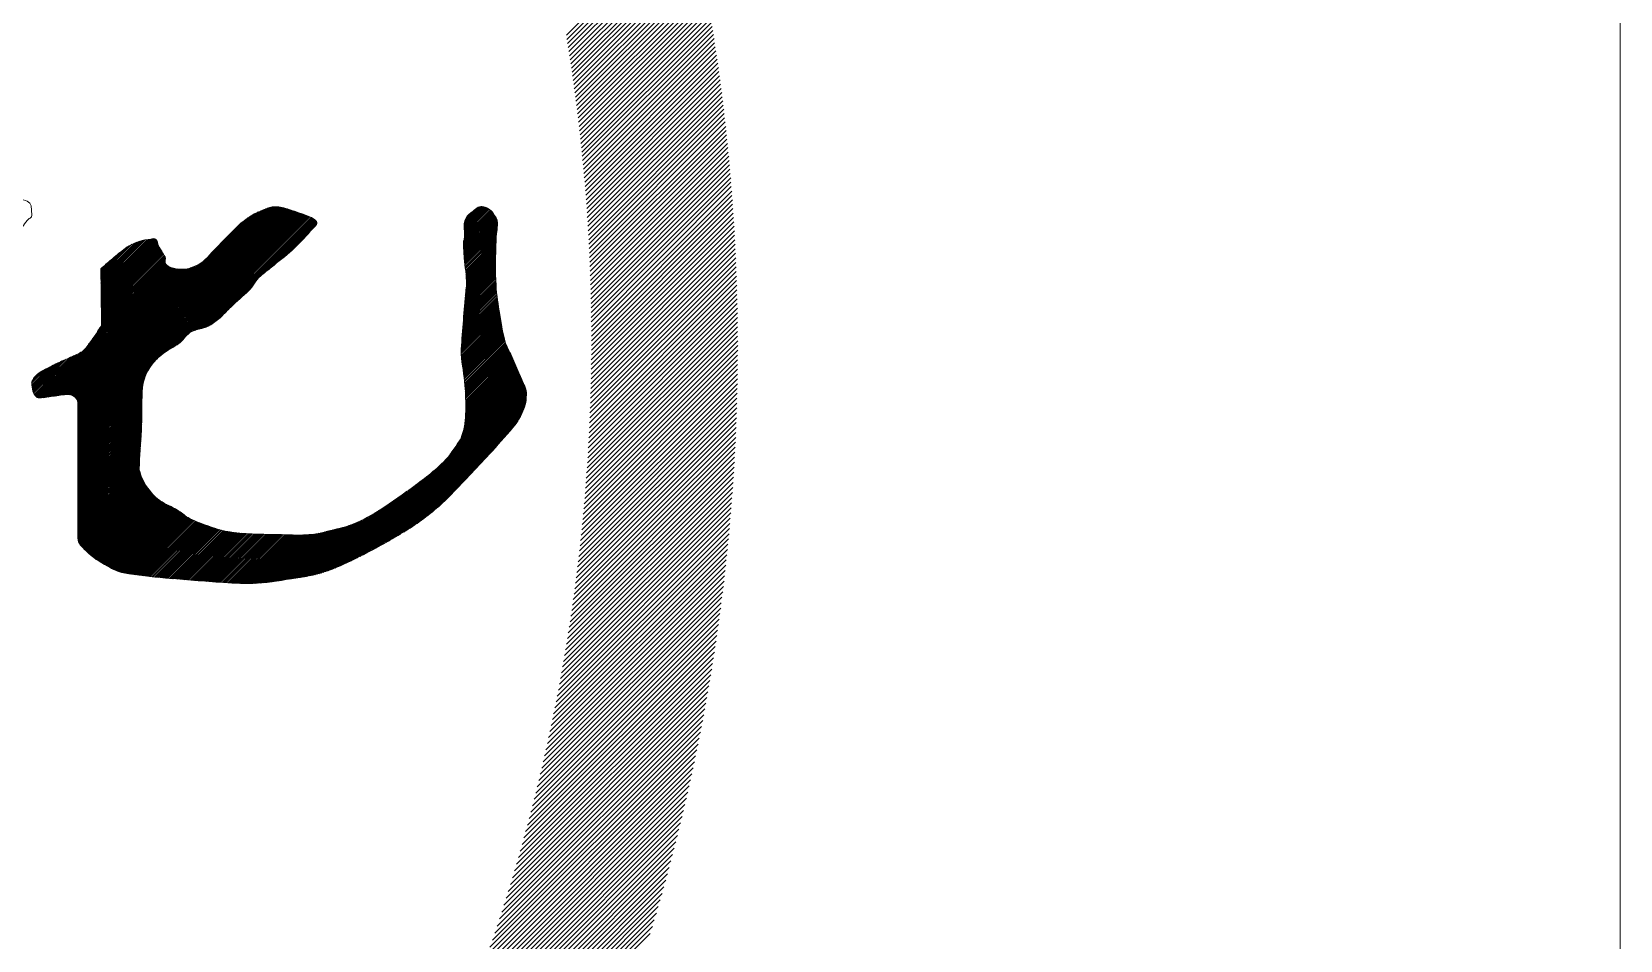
# Model space of a CAD drawing. Header units: inches. Extents: x -49881 to 95347, y -45374 to 27845.
# Drawn here: x 94355.9 to 94839.9, y 2752.7 to 3029.5 of the extents above; entities that cross this region are included whole.
import ezdxf

# ---------------------------------------------------------------- set-up
doc = ezdxf.new("R2010")
doc.units = ezdxf.units.IN
doc.header["$MEASUREMENT"] = 0
doc.layers.add('Layer 1', color=7, linetype='Continuous')
doc.layers.add('ONDOCS', color=7, linetype='Continuous', lineweight=0)

# ---------------------------------------------------------------- blocks, each defined once
blk = doc.blocks.new('Template Zicom')
at = {"layer": 'Layer 1', "color": 0, "lineweight": 5}
for points in [[(12.953, 759.249), (1079.14, 759.249), (1079.14, 12.953), (12.953, 12.953), (12.953, 759.249)], [(1079.14, 12.953), (1079.14, 301.618)]]:
    blk.add_lwpolyline(points, dxfattribs=at)
at = {"layer": 'ONDOCS', "color": 7, "linetype": 'Continuous', "lineweight": 0, "ltscale": 100}
for p, q in [((1070.931, 143.213), (1071.896, 144.178)), ((1070.936, 143.181), (1071.902, 144.148)), ((1070.941, 143.15), (1071.909, 144.118)), ((1070.946, 143.118), (1071.915, 144.087)), ((1070.951, 143.086), (1071.922, 144.057)), ((1070.956, 143.054), (1071.928, 144.027)), ((1070.961, 143.022), (1071.935, 143.996)), ((1070.966, 142.99), (1071.941, 143.966)), ((1070.97, 142.958), (1071.947, 143.935)), ((1070.975, 142.926), (1071.953, 143.905)), ((1070.98, 142.894), (1071.96, 143.874)), ((1070.984, 142.862), (1071.966, 143.843)), ((1070.989, 142.83), (1071.972, 143.813)), ((1070.993, 142.797), (1071.978, 143.782)), ((1070.998, 142.765), (1071.984, 143.751)), ((1071.002, 142.732), (1071.99, 143.72)), ((1071.006, 142.7), (1071.996, 143.689)), ((1071.01, 142.667), (1072.001, 143.658)), ((1071.014, 142.635), (1072.007, 143.627)), ((1071.018, 142.602), (1072.013, 143.596)), ((1071.022, 142.569), (1072.018, 143.565)), ((1071.026, 142.536), (1072.024, 143.534)), ((1071.03, 142.503), (1072.029, 143.503)), ((1071.034, 142.47), (1072.035, 143.471)), ((1071.038, 142.437), (1072.04, 143.44)), ((1071.041, 142.404), (1072.046, 143.408)), ((1071.045, 142.371), (1072.051, 143.377)), ((1071.048, 142.337), (1072.056, 143.345)), ((1071.052, 142.304), (1072.061, 143.314)), ((1071.055, 142.271), (1072.067, 143.282)), ((1071.058, 142.237), (1072.072, 143.25)), ((1071.062, 142.204), (1072.077, 143.219)), ((1071.065, 142.17), (1072.082, 143.187)), ((1071.068, 142.136), (1072.086, 143.155)), ((1071.071, 142.102), (1072.091, 143.123)), ((1071.074, 142.069), (1072.096, 143.091)), ((1071.077, 142.035), (1072.101, 143.059)), ((1071.079, 142.001), (1072.105, 143.027)), ((1071.082, 141.967), (1072.11, 142.995)), ((1071.085, 141.932), (1072.115, 142.962)), ((1071.087, 141.898), (1072.119, 142.93)), ((1071.09, 141.864), (1072.123, 142.898)), ((1071.092, 141.829), (1072.128, 142.865)), ((1071.094, 141.795), (1072.132, 142.833)), ((1071.097, 141.76), (1072.136, 142.8)), ((1071.099, 141.726), (1072.141, 142.768)), ((1071.101, 141.691), (1072.145, 142.735)), ((1071.103, 141.656), (1072.149, 142.702)), ((1071.105, 141.621), (1072.153, 142.669)), ((1071.107, 141.587), (1072.157, 142.637)), ((1071.108, 141.552), (1072.16, 142.604)), ((1071.11, 141.516), (1072.164, 142.571)), ((1071.112, 141.481), (1072.168, 142.538)), ((1071.113, 141.446), (1072.172, 142.504)), ((1071.115, 141.411), (1072.175, 142.471)), ((1071.116, 141.375), (1072.179, 142.438)), ((1071.117, 141.34), (1072.182, 142.405)), ((1071.118, 141.304), (1072.186, 142.371)), ((1071.12, 141.268), (1072.189, 142.338)), ((1071.121, 141.233), (1072.192, 142.304)), ((1071.122, 141.197), (1072.196, 142.271)), ((1071.122, 141.161), (1072.199, 142.237)), ((1071.123, 141.125), (1072.202, 142.204)), ((1071.124, 141.089), (1072.205, 142.17)), ((1071.124, 141.053), (1072.208, 142.136)), ((1071.125, 141.016), (1072.211, 142.102)), ((1071.125, 140.98), (1072.213, 142.068)), ((1071.126, 140.943), (1072.216, 142.034)), ((1071.126, 140.907), (1072.219, 142)), ((1071.126, 140.87), (1072.221, 141.966)), ((1071.126, 140.833), (1072.224, 141.931)), ((1067.079, 140.408), (1068.481, 141.81)), ((1067.087, 140.405), (1068.508, 141.825)), ((1067.095, 140.4), (1068.531, 141.837)), ((1067.102, 140.396), (1068.552, 141.846)), ((1067.108, 140.39), (1068.571, 141.854)), ((1067.114, 140.384), (1068.59, 141.861)), ((1067.119, 140.378), (1068.609, 141.868)), ((1067.123, 140.37), (1068.626, 141.873)), ((1067.126, 140.351), (1068.654, 141.878)), ((1067.126, 140.339), (1068.666, 141.878)), ((1067.126, 140.327), (1068.677, 141.878)), ((1067.126, 140.361), (1068.641, 141.877)), ((1067.126, 140.316), (1068.688, 141.877)), ((1067.126, 140.304), (1068.698, 141.875)), ((1067.126, 140.292), (1068.707, 141.873)), ((1067.126, 140.281), (1068.717, 141.871)), ((1067.126, 140.269), (1068.726, 141.869)), ((1067.126, 140.258), (1068.735, 141.866)), ((1067.126, 140.246), (1068.744, 141.864)), ((1067.126, 140.234), (1068.753, 141.861)), ((1067.126, 140.223), (1068.762, 141.858)), ((1067.126, 140.211), (1068.771, 141.856)), ((1067.126, 140.199), (1068.78, 141.853)), ((1067.126, 140.188), (1068.789, 141.85)), ((1067.126, 140.176), (1068.798, 141.847)), ((1067.126, 140.165), (1068.806, 141.845)), ((1067.126, 140.153), (1068.815, 141.842)), ((1067.126, 140.141), (1068.824, 141.839)), ((1067.126, 140.13), (1068.833, 141.836)), ((1067.126, 140.118), (1068.841, 141.833)), ((1067.126, 140.106), (1068.85, 141.83)), ((1067.126, 140.095), (1068.858, 141.827)), ((1067.126, 140.083), (1068.867, 141.824)), ((1067.784, 140.729), (1068.875, 141.82)), ((1067.822, 140.755), (1068.884, 141.817)), ((1067.851, 140.773), (1068.892, 141.814)), ((1067.881, 140.791), (1068.901, 141.811)), ((1067.998, 140.897), (1068.909, 141.808)), ((1068.023, 140.91), (1068.917, 141.804)), ((1068.041, 140.916), (1068.926, 141.801)), ((1068.057, 140.921), (1068.934, 141.798)), ((1070.13, 141.599), (1070.359, 141.828)), ((1070.13, 141.587), (1070.364, 141.821)), ((1070.13, 141.576), (1070.368, 141.814)), ((1070.13, 141.564), (1070.373, 141.807)), ((1070.131, 141.612), (1070.354, 141.835)), ((1070.131, 141.553), (1070.378, 141.8)), ((1070.135, 141.732), (1070.281, 141.878)), ((1070.135, 141.72), (1070.291, 141.876)), ((1070.136, 141.744), (1070.27, 141.879)), ((1070.136, 141.709), (1070.3, 141.874)), ((1070.136, 141.698), (1070.308, 141.87)), ((1070.136, 141.628), (1070.349, 141.841)), ((1070.137, 141.687), (1070.316, 141.867)), ((1070.138, 141.758), (1070.257, 141.877)), ((1070.138, 141.676), (1070.324, 141.862)), ((1070.138, 141.665), (1070.331, 141.858)), ((1070.138, 141.654), (1070.337, 141.852)), ((1070.138, 141.641), (1070.343, 141.847)), ((1070.142, 141.773), (1070.236, 141.868)), ((1070.152, 141.795), (1070.186, 141.829)), ((1071.126, 140.797), (1072.226, 141.897)), ((1071.126, 140.76), (1072.229, 141.863)), ((1071.126, 140.723), (1072.231, 141.828)), ((1067.071, 140.411), (1068.45, 141.79)), ((1068.073, 140.925), (1068.942, 141.794)), ((1068.089, 140.929), (1068.95, 141.79)), ((1068.104, 140.933), (1068.957, 141.786)), ((1068.121, 140.938), (1068.964, 141.781)), ((1068.14, 140.946), (1068.971, 141.776)), ((1068.168, 140.962), (1068.977, 141.771)), ((1068.208, 141.56), (1068.406, 141.758)), ((1068.587, 141.37), (1068.983, 141.765)), ((1068.645, 141.416), (1068.986, 141.757)), ((1068.705, 141.464), (1068.987, 141.747)), ((1070.131, 141.542), (1070.382, 141.793)), ((1070.132, 141.531), (1070.386, 141.785)), ((1070.132, 141.52), (1070.389, 141.777)), ((1070.133, 141.509), (1070.392, 141.768)), ((1070.134, 141.498), (1070.394, 141.758)), ((1070.135, 141.487), (1070.394, 141.747)), ((1070.135, 141.476), (1070.394, 141.735)), ((1070.136, 141.466), (1070.394, 141.723)), ((1070.137, 141.455), (1070.393, 141.71)), ((1070.138, 141.444), (1070.391, 141.697)), ((1070.139, 141.434), (1070.39, 141.684)), ((1071.124, 140.611), (1072.238, 141.725)), ((1071.124, 140.574), (1072.24, 141.69)), ((1071.125, 140.686), (1072.233, 141.794)), ((1071.125, 140.648), (1072.236, 141.759)), ((1067.305, 141.343), (1067.547, 141.585)), ((1067.305, 141.355), (1067.522, 141.572)), ((1067.306, 141.274), (1067.651, 141.619)), ((1067.306, 141.286), (1067.637, 141.617)), ((1067.306, 141.297), (1067.622, 141.613)), ((1067.306, 141.309), (1067.606, 141.609)), ((1067.306, 141.32), (1067.588, 141.602)), ((1067.306, 141.332), (1067.569, 141.595)), ((1067.307, 141.217), (1067.719, 141.629)), ((1067.307, 141.229), (1067.706, 141.627)), ((1067.307, 141.206), (1067.728, 141.627)), ((1067.307, 141.24), (1067.692, 141.625)), ((1067.307, 141.251), (1067.678, 141.623)), ((1067.307, 141.194), (1067.735, 141.622)), ((1067.307, 141.263), (1067.665, 141.621)), ((1067.308, 141.183), (1067.74, 141.615)), ((1067.308, 141.171), (1067.743, 141.607)), ((1067.308, 141.16), (1067.746, 141.598)), ((1067.308, 141.148), (1067.748, 141.588)), ((1067.308, 141.137), (1067.751, 141.579)), ((1067.308, 141.125), (1067.755, 141.572)), ((1067.308, 141.114), (1067.759, 141.564)), ((1067.309, 141.102), (1067.763, 141.557)), ((1067.309, 141.091), (1067.768, 141.55)), ((1068.771, 141.519), (1068.909, 141.657)), ((1070.141, 141.424), (1070.388, 141.671)), ((1070.142, 141.413), (1070.386, 141.658)), ((1070.143, 141.403), (1070.385, 141.644)), ((1070.144, 141.393), (1070.384, 141.632)), ((1070.146, 141.382), (1070.383, 141.619)), ((1070.147, 141.372), (1070.383, 141.608)), ((1070.148, 141.361), (1070.382, 141.596)), ((1070.149, 141.351), (1070.382, 141.584)), ((1070.15, 141.34), (1070.382, 141.572)), ((1070.151, 141.33), (1070.382, 141.56)), ((1071.12, 140.423), (1072.247, 141.55)), ((1071.121, 140.461), (1072.245, 141.585)), ((1071.122, 140.498), (1072.244, 141.62)), ((1071.123, 140.536), (1072.242, 141.655)), ((1067.05, 140.414), (1068.062, 141.425)), ((1067.061, 140.413), (1068.092, 141.444)), ((1067.269, 140.888), (1067.811, 141.43)), ((1067.285, 140.916), (1067.806, 141.437)), ((1067.305, 141.366), (1067.486, 141.547)), ((1067.305, 141.378), (1067.425, 141.498)), ((1067.305, 141.389), (1067.348, 141.432)), ((1067.309, 141.079), (1067.772, 141.542)), ((1067.309, 141.068), (1067.776, 141.535)), ((1067.309, 141.056), (1067.781, 141.528)), ((1067.309, 141.045), (1067.785, 141.521)), ((1067.31, 141.033), (1067.79, 141.514)), ((1067.31, 141.022), (1067.794, 141.507)), ((1067.31, 141.011), (1067.799, 141.499)), ((1067.31, 140.999), (1067.803, 141.492)), ((1067.31, 140.988), (1067.807, 141.484)), ((1067.31, 140.976), (1067.808, 141.474)), ((1067.31, 140.965), (1067.806, 141.46)), ((1067.311, 140.953), (1067.805, 141.447)), ((1070.145, 141.196), (1070.379, 141.43)), ((1070.146, 141.208), (1070.38, 141.442)), ((1070.147, 141.221), (1070.38, 141.453)), ((1070.149, 141.234), (1070.38, 141.465)), ((1070.15, 141.247), (1070.38, 141.477)), ((1070.152, 141.319), (1070.381, 141.548)), ((1070.152, 141.26), (1070.38, 141.489)), ((1070.153, 141.308), (1070.381, 141.536)), ((1070.153, 141.296), (1070.381, 141.524)), ((1070.153, 141.285), (1070.381, 141.513)), ((1070.153, 141.273), (1070.38, 141.501)), ((1071.116, 140.309), (1072.252, 141.444)), ((1071.118, 140.347), (1072.25, 141.48)), ((1071.119, 140.385), (1072.249, 141.515)), ((1066.808, 140.393), (1067.83, 141.414)), ((1066.817, 140.389), (1067.837, 141.41)), ((1066.827, 140.388), (1067.845, 141.407)), ((1066.84, 140.389), (1067.854, 141.404)), ((1066.852, 140.39), (1067.863, 141.401)), ((1066.865, 140.392), (1067.872, 141.399)), ((1066.879, 140.393), (1067.882, 141.397)), ((1066.892, 140.395), (1067.892, 141.395)), ((1066.906, 140.397), (1067.902, 141.394)), ((1066.919, 140.399), (1067.912, 141.392)), ((1066.933, 140.401), (1067.923, 141.391)), ((1066.946, 140.403), (1067.934, 141.39)), ((1066.96, 140.405), (1067.945, 141.39)), ((1066.974, 140.407), (1067.957, 141.391)), ((1066.987, 140.409), (1067.97, 141.392)), ((1067.001, 140.411), (1067.986, 141.396)), ((1067.014, 140.413), (1068.003, 141.401)), ((1067.027, 140.414), (1068.02, 141.407)), ((1067.039, 140.414), (1068.04, 141.415)), ((1067.211, 140.807), (1067.823, 141.419)), ((1067.243, 140.851), (1067.817, 141.424)), ((1070.134, 141.056), (1070.381, 141.304)), ((1070.135, 141.069), (1070.38, 141.315)), ((1070.136, 141.082), (1070.38, 141.326)), ((1070.137, 141.094), (1070.38, 141.337)), ((1070.138, 141.107), (1070.38, 141.349)), ((1070.139, 141.12), (1070.379, 141.36)), ((1070.14, 141.132), (1070.379, 141.372)), ((1070.141, 141.145), (1070.379, 141.383)), ((1070.142, 141.158), (1070.379, 141.395)), ((1070.143, 141.17), (1070.379, 141.407)), ((1070.144, 141.183), (1070.379, 141.418)), ((1071.11, 140.155), (1072.257, 141.303)), ((1071.112, 140.194), (1072.256, 141.338)), ((1071.113, 140.232), (1072.255, 141.374)), ((1071.115, 140.271), (1072.253, 141.409)), ((1068.212, 140.995), (1068.504, 141.287)), ((1068.407, 141.178), (1068.478, 141.249)), ((1070.123, 140.918), (1070.39, 141.185)), ((1070.124, 140.93), (1070.389, 141.195)), ((1070.125, 140.943), (1070.388, 141.206)), ((1070.126, 140.955), (1070.387, 141.216)), ((1070.127, 140.968), (1070.386, 141.227)), ((1070.128, 140.981), (1070.385, 141.238)), ((1070.129, 140.993), (1070.384, 141.248)), ((1070.13, 141.006), (1070.383, 141.259)), ((1070.131, 141.018), (1070.382, 141.27)), ((1070.132, 141.031), (1070.382, 141.281)), ((1070.133, 141.044), (1070.381, 141.292)), ((1071.104, 140.039), (1072.26, 141.195)), ((1071.106, 140.078), (1072.259, 141.231)), ((1071.108, 140.117), (1072.258, 141.267)), ((1070.112, 140.768), (1070.408, 141.063)), ((1070.113, 140.78), (1070.406, 141.073)), ((1070.114, 140.793), (1070.404, 141.083)), ((1070.115, 140.805), (1070.403, 141.093)), ((1070.116, 140.817), (1070.401, 141.103)), ((1070.117, 140.842), (1070.398, 141.123)), ((1070.117, 140.83), (1070.4, 141.113)), ((1070.118, 140.855), (1070.397, 141.133)), ((1070.119, 140.867), (1070.395, 141.144)), ((1070.12, 140.88), (1070.394, 141.154)), ((1070.121, 140.893), (1070.393, 141.164)), ((1070.122, 140.905), (1070.391, 141.174)), ((1071.097, 139.922), (1072.263, 141.087)), ((1071.1, 139.961), (1072.262, 141.123)), ((1071.102, 140), (1072.261, 141.159)), ((1070.112, 140.756), (1070.409, 141.053)), ((1070.112, 140.744), (1070.411, 141.043)), ((1070.112, 140.733), (1070.412, 141.033)), ((1070.113, 140.722), (1070.414, 141.023)), ((1070.114, 140.711), (1070.416, 141.013)), ((1070.114, 140.7), (1070.417, 141.003)), ((1070.115, 140.689), (1070.419, 140.993)), ((1070.117, 140.679), (1070.421, 140.983)), ((1070.118, 140.668), (1070.422, 140.973)), ((1070.119, 140.658), (1070.424, 140.963)), ((1070.12, 140.648), (1070.425, 140.953)), ((1070.122, 140.637), (1070.427, 140.943)), ((1070.123, 140.627), (1070.429, 140.933)), ((1071.086, 139.764), (1072.265, 140.942)), ((1071.089, 139.804), (1072.264, 140.979)), ((1071.092, 139.843), (1072.264, 141.015)), ((1071.095, 139.883), (1072.263, 141.051)), ((1067.919, 140.817), (1067.945, 140.844)), ((1070.124, 140.617), (1070.431, 140.923)), ((1070.126, 140.607), (1070.433, 140.914)), ((1070.127, 140.597), (1070.435, 140.904)), ((1070.129, 140.587), (1070.437, 140.894)), ((1070.13, 140.576), (1070.439, 140.885)), ((1070.132, 140.566), (1070.441, 140.876)), ((1070.133, 140.556), (1070.443, 140.866)), ((1070.135, 140.546), (1070.446, 140.857)), ((1070.136, 140.536), (1070.448, 140.848)), ((1070.137, 140.525), (1070.451, 140.839)), ((1070.138, 140.515), (1070.453, 140.83)), ((1070.14, 140.504), (1070.456, 140.821)), ((1070.141, 140.494), (1070.459, 140.812)), ((1071.077, 139.644), (1072.266, 140.833)), ((1071.08, 139.684), (1072.265, 140.869)), ((1071.083, 139.724), (1072.265, 140.906)), ((1066.778, 140.432), (1067.036, 140.69)), ((1066.781, 140.424), (1067.057, 140.699)), ((1066.785, 140.416), (1067.078, 140.709)), ((1066.79, 140.409), (1067.098, 140.718)), ((1066.795, 140.403), (1067.119, 140.727)), ((1066.801, 140.397), (1067.143, 140.74)), ((1070.141, 140.483), (1070.462, 140.804)), ((1070.142, 140.472), (1070.465, 140.795)), ((1070.143, 140.461), (1070.469, 140.787)), ((1070.144, 140.45), (1070.472, 140.779)), ((1070.144, 140.439), (1070.476, 140.771)), ((1070.145, 140.428), (1070.48, 140.763)), ((1070.145, 140.417), (1070.484, 140.756)), ((1070.146, 140.406), (1070.488, 140.748)), ((1070.146, 140.395), (1070.492, 140.74)), ((1070.146, 140.383), (1070.496, 140.733)), ((1070.147, 140.372), (1070.499, 140.725)), ((1070.147, 140.36), (1070.503, 140.717)), ((1070.147, 140.349), (1070.506, 140.708)), ((1070.147, 140.337), (1070.51, 140.7)), ((1070.147, 140.326), (1070.514, 140.692)), ((1070.147, 140.314), (1070.517, 140.684)), ((1071.063, 139.483), (1072.265, 140.685)), ((1071.067, 139.523), (1072.265, 140.722)), ((1071.07, 139.564), (1072.266, 140.759)), ((1071.074, 139.604), (1072.266, 140.796)), ((1066.766, 140.502), (1066.88, 140.615)), ((1066.767, 140.491), (1066.905, 140.629)), ((1066.768, 140.515), (1066.853, 140.601)), ((1066.769, 140.481), (1066.929, 140.641)), ((1066.77, 140.471), (1066.952, 140.653)), ((1066.772, 140.461), (1066.973, 140.662)), ((1066.774, 140.451), (1066.994, 140.672)), ((1066.776, 140.441), (1067.015, 140.681)), ((1066.78, 140.539), (1066.823, 140.582)), ((1067.126, 140.072), (1067.706, 140.651)), ((1067.126, 140.06), (1067.678, 140.612)), ((1067.126, 140.048), (1067.663, 140.585)), ((1067.126, 140.037), (1067.654, 140.564)), ((1070.125, 140.118), (1070.57, 140.563)), ((1070.13, 140.134), (1070.567, 140.571)), ((1070.133, 140.149), (1070.563, 140.579)), ((1070.136, 140.164), (1070.56, 140.587)), ((1070.139, 140.178), (1070.556, 140.595)), ((1070.141, 140.192), (1070.553, 140.604)), ((1070.142, 140.205), (1070.549, 140.612)), ((1070.144, 140.218), (1070.546, 140.62)), ((1070.145, 140.23), (1070.542, 140.628)), ((1070.146, 140.255), (1070.535, 140.644)), ((1070.146, 140.243), (1070.538, 140.636)), ((1070.147, 140.303), (1070.521, 140.676)), ((1070.147, 140.291), (1070.524, 140.668)), ((1070.147, 140.279), (1070.528, 140.66)), ((1070.147, 140.267), (1070.531, 140.652)), ((1071.051, 139.361), (1072.264, 140.574)), ((1071.055, 139.402), (1072.265, 140.611)), ((1071.059, 139.442), (1072.265, 140.648)), ((1067.126, 140.025), (1067.647, 140.545)), ((1067.126, 140.014), (1067.641, 140.528)), ((1067.126, 140.002), (1067.637, 140.513)), ((1067.126, 139.99), (1067.634, 140.498)), ((1067.126, 139.979), (1067.631, 140.484)), ((1067.126, 139.967), (1067.629, 140.47)), ((1067.126, 139.955), (1067.628, 140.457)), ((1067.126, 139.944), (1067.627, 140.444)), ((1069.169, 139.081), (1070.595, 140.507)), ((1069.19, 139.09), (1070.599, 140.498)), ((1069.212, 139.1), (1070.602, 140.49)), ((1069.233, 139.11), (1070.605, 140.482)), ((1069.256, 139.12), (1070.609, 140.474)), ((1069.278, 139.131), (1070.612, 140.465)), ((1069.301, 139.142), (1070.615, 140.457)), ((1069.324, 139.154), (1070.617, 140.447)), ((1069.348, 139.166), (1070.619, 140.437)), ((1070.026, 139.95), (1070.592, 140.515)), ((1070.055, 139.99), (1070.588, 140.523)), ((1070.08, 140.026), (1070.585, 140.531)), ((1070.101, 140.059), (1070.581, 140.539)), ((1070.114, 140.083), (1070.578, 140.547)), ((1070.12, 140.101), (1070.574, 140.555)), ((1071.038, 139.237), (1072.262, 140.462)), ((1071.042, 139.278), (1072.263, 140.499)), ((1071.047, 139.32), (1072.264, 140.536)), ((1067.126, 139.932), (1067.627, 140.432)), ((1067.126, 139.921), (1067.626, 140.42)), ((1067.126, 139.909), (1067.626, 140.408)), ((1067.126, 139.897), (1067.626, 140.397)), ((1067.126, 139.886), (1067.625, 140.385)), ((1067.126, 139.874), (1067.625, 140.373)), ((1067.126, 139.862), (1067.625, 140.361)), ((1067.126, 139.851), (1067.625, 140.349)), ((1067.126, 139.839), (1067.625, 140.337)), ((1067.126, 139.828), (1067.624, 140.326)), ((1067.126, 139.816), (1067.624, 140.314)), ((1069.372, 139.178), (1070.619, 140.426)), ((1069.396, 139.191), (1070.619, 140.414)), ((1069.421, 139.204), (1070.619, 140.402)), ((1069.446, 139.218), (1070.619, 140.391)), ((1069.472, 139.232), (1070.618, 140.379)), ((1069.497, 139.246), (1070.617, 140.366)), ((1069.524, 139.261), (1070.615, 140.352)), ((1069.55, 139.276), (1070.611, 140.337)), ((1069.578, 139.291), (1070.606, 140.32)), ((1071.024, 139.112), (1072.259, 140.348)), ((1071.028, 139.154), (1072.26, 140.386)), ((1071.033, 139.196), (1072.261, 140.424)), ((1067.126, 139.804), (1067.624, 140.302)), ((1067.126, 139.793), (1067.624, 140.29)), ((1067.126, 139.781), (1067.624, 140.278)), ((1067.126, 139.769), (1067.624, 140.267)), ((1067.126, 139.758), (1067.624, 140.255)), ((1067.126, 139.746), (1067.624, 140.243)), ((1067.126, 139.735), (1067.623, 140.231)), ((1067.126, 139.723), (1067.623, 140.22)), ((1067.126, 139.711), (1067.623, 140.208)), ((1067.126, 139.7), (1067.623, 140.196)), ((1069.606, 139.308), (1070.599, 140.301)), ((1069.634, 139.325), (1070.591, 140.282)), ((1069.665, 139.343), (1070.582, 140.261)), ((1069.696, 139.363), (1070.569, 140.236)), ((1069.729, 139.385), (1070.552, 140.207)), ((1071.002, 138.944), (1072.254, 140.196)), ((1071.008, 138.987), (1072.256, 140.234)), ((1071.013, 139.029), (1072.257, 140.272)), ((1071.018, 139.071), (1072.258, 140.31)), ((1067.126, 139.688), (1067.623, 140.184)), ((1067.126, 139.676), (1067.622, 140.172)), ((1067.126, 139.665), (1067.622, 140.16)), ((1067.126, 139.653), (1067.622, 140.148)), ((1067.126, 139.642), (1067.621, 140.136)), ((1067.126, 139.63), (1067.621, 140.124)), ((1067.126, 139.618), (1067.62, 140.112)), ((1067.126, 139.607), (1067.62, 140.1)), ((1067.126, 139.595), (1067.619, 140.088)), ((1067.126, 139.583), (1067.618, 140.075)), ((1069.765, 139.409), (1070.52, 140.164)), ((1069.806, 139.438), (1070.447, 140.08)), ((1070.985, 138.817), (1072.25, 140.081)), ((1070.991, 138.859), (1072.251, 140.12)), ((1070.997, 138.902), (1072.253, 140.158)), ((1067.126, 139.572), (1067.618, 140.063)), ((1067.126, 139.56), (1067.617, 140.05)), ((1067.126, 139.549), (1067.616, 140.038)), ((1067.126, 139.537), (1067.615, 140.025)), ((1067.126, 139.525), (1067.614, 140.013)), ((1067.126, 139.514), (1067.613, 140)), ((1067.126, 139.502), (1067.612, 139.988)), ((1067.126, 139.49), (1067.611, 139.975)), ((1067.126, 139.479), (1067.61, 139.963)), ((1067.126, 139.467), (1067.609, 139.95)), ((1069.854, 139.474), (1070.339, 139.96)), ((1070.966, 138.688), (1072.244, 139.965)), ((1070.973, 138.731), (1072.246, 140.004)), ((1070.979, 138.774), (1072.248, 140.043)), ((1067.126, 139.456), (1067.609, 139.938)), ((1067.126, 139.444), (1067.608, 139.925)), ((1067.126, 139.432), (1067.607, 139.913)), ((1067.126, 139.421), (1067.606, 139.901)), ((1067.126, 139.409), (1067.606, 139.888)), ((1067.126, 139.397), (1067.605, 139.876)), ((1067.126, 139.386), (1067.605, 139.864)), ((1067.126, 139.374), (1067.604, 139.852)), ((1067.126, 139.363), (1067.604, 139.84)), ((1067.126, 139.351), (1067.604, 139.829)), ((1067.126, 139.339), (1067.606, 139.819)), ((1070.946, 138.557), (1072.237, 139.848)), ((1070.953, 138.601), (1072.24, 139.887)), ((1070.96, 138.644), (1072.242, 139.926)), ((1067.126, 139.328), (1067.609, 139.81)), ((1067.126, 139.316), (1067.612, 139.801)), ((1067.126, 139.304), (1067.614, 139.792)), ((1067.127, 139.293), (1067.618, 139.784)), ((1067.128, 139.282), (1067.621, 139.775)), ((1067.13, 139.273), (1067.624, 139.767)), ((1067.133, 139.265), (1067.628, 139.759)), ((1067.137, 139.257), (1067.631, 139.751)), ((1067.142, 139.25), (1067.635, 139.743)), ((1067.146, 139.243), (1067.639, 139.736)), ((1067.152, 139.237), (1067.643, 139.728)), ((1067.157, 139.23), (1067.648, 139.721)), ((1067.163, 139.224), (1067.652, 139.714)), ((1067.168, 139.218), (1067.657, 139.707)), ((1067.174, 139.213), (1067.661, 139.7)), ((1067.18, 139.207), (1067.666, 139.693)), ((1069.109, 139.055), (1069.778, 139.724)), ((1069.129, 139.063), (1069.826, 139.761)), ((1069.149, 139.072), (1069.883, 139.806)), ((1069.919, 139.529), (1070.18, 139.789)), ((1070.925, 138.425), (1072.23, 139.73)), ((1070.932, 138.469), (1072.232, 139.77)), ((1070.939, 138.513), (1072.235, 139.809)), ((1067.186, 139.201), (1067.67, 139.686)), ((1067.192, 139.196), (1067.675, 139.679)), ((1067.198, 139.19), (1067.68, 139.672)), ((1067.204, 139.184), (1067.685, 139.666)), ((1067.21, 139.179), (1067.69, 139.659)), ((1067.216, 139.173), (1067.696, 139.653)), ((1067.222, 139.168), (1067.701, 139.647)), ((1067.229, 139.163), (1067.707, 139.64)), ((1067.235, 139.157), (1067.712, 139.634)), ((1067.241, 139.152), (1067.718, 139.629)), ((1067.248, 139.147), (1067.724, 139.623)), ((1067.255, 139.142), (1067.73, 139.617)), ((1067.261, 139.137), (1067.736, 139.612)), ((1067.268, 139.132), (1067.742, 139.606)), ((1067.275, 139.127), (1067.749, 139.601)), ((1067.281, 139.122), (1067.755, 139.596)), ((1067.288, 139.118), (1067.762, 139.591)), ((1067.295, 139.113), (1067.769, 139.586)), ((1067.302, 139.108), (1067.776, 139.582)), ((1067.31, 139.104), (1067.783, 139.577)), ((1067.317, 139.099), (1067.79, 139.573)), ((1067.324, 139.095), (1067.798, 139.569)), ((1069.02, 139.024), (1069.574, 139.578)), ((1069.037, 139.029), (1069.612, 139.604)), ((1069.054, 139.035), (1069.651, 139.632)), ((1069.072, 139.041), (1069.692, 139.662)), ((1069.09, 139.048), (1069.734, 139.692)), ((1070.894, 138.247), (1072.218, 139.572)), ((1070.902, 138.292), (1072.221, 139.611)), ((1070.91, 138.336), (1072.224, 139.651)), ((1070.917, 138.381), (1072.227, 139.691)), ((1067.331, 139.091), (1067.805, 139.565)), ((1067.339, 139.087), (1067.813, 139.561)), ((1067.346, 139.082), (1067.821, 139.557)), ((1067.354, 139.078), (1067.828, 139.553)), ((1067.361, 139.074), (1067.836, 139.549)), ((1067.369, 139.07), (1067.844, 139.546)), ((1067.376, 139.066), (1067.852, 139.542)), ((1067.384, 139.062), (1067.86, 139.538)), ((1067.392, 139.058), (1067.868, 139.534)), ((1067.399, 139.054), (1067.875, 139.53)), ((1067.407, 139.051), (1067.883, 139.526)), ((1067.415, 139.047), (1067.89, 139.522)), ((1067.423, 139.043), (1067.897, 139.518)), ((1067.431, 139.04), (1067.905, 139.513)), ((1067.44, 139.037), (1067.911, 139.508)), ((1067.448, 139.034), (1067.918, 139.503)), ((1067.457, 139.031), (1067.925, 139.498)), ((1067.466, 139.028), (1067.931, 139.493)), ((1067.476, 139.026), (1067.938, 139.488)), ((1067.486, 139.024), (1067.945, 139.483)), ((1067.496, 139.023), (1067.951, 139.478)), ((1067.506, 139.021), (1067.958, 139.473)), ((1067.516, 139.02), (1067.965, 139.468)), ((1067.526, 139.018), (1067.972, 139.464)), ((1067.536, 139.016), (1067.979, 139.459)), ((1067.546, 139.015), (1067.986, 139.455)), ((1067.556, 139.013), (1067.994, 139.451)), ((1067.566, 139.012), (1068.001, 139.447)), ((1068.914, 138.999), (1069.36, 139.446)), ((1068.928, 139.002), (1069.385, 139.459)), ((1068.942, 139.005), (1069.412, 139.475)), ((1068.957, 139.008), (1069.441, 139.492)), ((1068.972, 139.011), (1069.471, 139.51)), ((1068.987, 139.015), (1069.503, 139.531)), ((1069.003, 139.019), (1069.537, 139.553)), ((1070.869, 138.112), (1072.208, 139.451)), ((1070.877, 138.157), (1072.212, 139.492)), ((1070.886, 138.202), (1072.215, 139.532)), ((1067.576, 139.011), (1068.009, 139.443)), ((1067.587, 139.009), (1068.017, 139.439)), ((1067.597, 139.008), (1068.025, 139.436)), ((1067.607, 139.006), (1068.033, 139.432)), ((1067.617, 139.005), (1068.041, 139.428)), ((1067.628, 139.004), (1068.049, 139.425)), ((1067.638, 139.002), (1068.057, 139.422)), ((1067.648, 139.001), (1068.065, 139.418)), ((1067.659, 139), (1068.074, 139.415)), ((1067.669, 138.999), (1068.082, 139.412)), ((1067.68, 138.998), (1068.091, 139.409)), ((1067.69, 138.996), (1068.099, 139.405)), ((1067.701, 138.995), (1068.108, 139.402)), ((1067.711, 138.994), (1068.116, 139.399)), ((1067.722, 138.993), (1068.125, 139.396)), ((1067.732, 138.992), (1068.133, 139.393)), ((1067.743, 138.991), (1068.142, 139.39)), ((1067.753, 138.99), (1068.151, 139.387)), ((1067.764, 138.989), (1068.159, 139.384)), ((1067.775, 138.988), (1068.168, 139.381)), ((1067.785, 138.987), (1068.176, 139.378)), ((1067.796, 138.986), (1068.185, 139.375)), ((1067.807, 138.985), (1068.194, 139.372)), ((1067.817, 138.984), (1068.203, 139.37)), ((1067.828, 138.983), (1068.212, 139.367)), ((1067.839, 138.982), (1068.221, 139.364)), ((1067.85, 138.981), (1068.23, 139.362)), ((1067.86, 138.98), (1068.239, 139.359)), ((1067.871, 138.98), (1068.248, 139.357)), ((1067.882, 138.979), (1068.257, 139.354)), ((1067.892, 138.978), (1068.267, 139.352)), ((1067.903, 138.977), (1068.277, 139.35)), ((1067.914, 138.976), (1068.286, 139.348)), ((1067.925, 138.975), (1068.296, 139.347)), ((1067.935, 138.974), (1068.306, 139.345)), ((1067.946, 138.973), (1068.317, 139.344)), ((1067.957, 138.972), (1068.327, 139.342)), ((1067.968, 138.972), (1068.337, 139.341)), ((1067.978, 138.971), (1068.347, 139.34)), ((1067.989, 138.97), (1068.358, 139.339)), ((1068, 138.969), (1068.368, 139.337)), ((1068.011, 138.968), (1068.379, 139.336)), ((1068.021, 138.967), (1068.389, 139.335)), ((1068.032, 138.966), (1068.4, 139.334)), ((1068.043, 138.966), (1068.411, 139.333)), ((1068.054, 138.965), (1068.422, 139.333)), ((1068.065, 138.964), (1068.432, 139.332)), ((1068.075, 138.963), (1068.443, 139.331)), ((1068.086, 138.962), (1068.454, 139.33)), ((1068.097, 138.962), (1068.465, 139.33)), ((1068.108, 138.961), (1068.476, 139.329)), ((1068.119, 138.96), (1068.487, 139.329)), ((1068.129, 138.959), (1068.498, 139.328)), ((1068.14, 138.958), (1068.51, 139.328)), ((1068.151, 138.958), (1068.521, 139.327)), ((1068.162, 138.957), (1068.532, 139.327)), ((1068.173, 138.956), (1068.543, 139.326)), ((1068.184, 138.955), (1068.555, 139.326)), ((1068.195, 138.954), (1068.566, 139.326)), ((1068.205, 138.954), (1068.577, 139.326)), ((1068.216, 138.953), (1068.589, 139.325)), ((1068.227, 138.952), (1068.6, 139.325)), ((1068.238, 138.952), (1068.611, 139.325)), ((1068.249, 138.951), (1068.623, 139.325)), ((1068.26, 138.95), (1068.634, 139.325)), ((1068.271, 138.949), (1068.646, 139.324)), ((1068.282, 138.949), (1068.657, 139.324)), ((1068.293, 138.948), (1068.669, 139.324)), ((1068.304, 138.947), (1068.68, 139.324)), ((1068.315, 138.947), (1068.692, 139.324)), ((1068.326, 138.946), (1068.703, 139.323)), ((1068.337, 138.945), (1068.714, 139.323)), ((1068.348, 138.945), (1068.726, 139.323)), ((1068.359, 138.944), (1068.737, 139.322)), ((1068.37, 138.944), (1068.748, 139.322)), ((1068.381, 138.943), (1068.759, 139.322)), ((1068.392, 138.943), (1068.771, 139.321)), ((1068.521, 138.944), (1068.899, 139.322)), ((1068.534, 138.945), (1068.911, 139.322)), ((1068.546, 138.946), (1068.923, 139.323)), ((1068.559, 138.947), (1068.936, 139.324)), ((1068.572, 138.948), (1068.949, 139.325)), ((1068.585, 138.95), (1068.962, 139.327)), ((1068.598, 138.951), (1068.976, 139.329)), ((1068.611, 138.953), (1068.99, 139.331)), ((1068.625, 138.955), (1069.004, 139.334)), ((1068.638, 138.956), (1069.018, 139.337)), ((1068.652, 138.958), (1069.034, 139.34)), ((1068.665, 138.96), (1069.049, 139.344)), ((1068.679, 138.962), (1069.065, 139.348)), ((1068.692, 138.964), (1069.081, 139.352)), ((1068.706, 138.966), (1069.096, 139.356)), ((1068.72, 138.968), (1069.112, 139.36)), ((1068.734, 138.97), (1069.127, 139.363)), ((1068.747, 138.973), (1069.142, 139.367)), ((1068.761, 138.975), (1069.157, 139.37)), ((1068.775, 138.977), (1069.172, 139.374)), ((1068.789, 138.979), (1069.187, 139.378)), ((1068.803, 138.981), (1069.203, 139.382)), ((1068.816, 138.984), (1069.22, 139.387)), ((1068.83, 138.986), (1069.237, 139.393)), ((1068.844, 138.988), (1069.255, 139.399)), ((1068.858, 138.99), (1069.274, 139.406)), ((1068.871, 138.992), (1069.294, 139.414)), ((1068.885, 138.994), (1069.314, 139.423)), ((1068.899, 138.997), (1069.337, 139.434)), ((1070.842, 137.974), (1072.198, 139.33)), ((1070.851, 138.02), (1072.201, 139.371)), ((1070.86, 138.066), (1072.205, 139.411)), ((1068.403, 138.942), (1068.782, 139.321)), ((1068.415, 138.942), (1068.793, 139.321)), ((1068.426, 138.942), (1068.805, 139.321)), ((1068.438, 138.942), (1068.816, 139.32)), ((1068.449, 138.942), (1068.828, 139.32)), ((1068.461, 138.942), (1068.839, 139.32)), ((1068.473, 138.942), (1068.851, 139.32)), ((1068.485, 138.942), (1068.863, 139.32)), ((1068.497, 138.943), (1068.875, 139.321)), ((1068.509, 138.943), (1068.887, 139.321)), ((1070.813, 137.835), (1072.186, 139.208)), ((1070.823, 137.882), (1072.19, 139.249)), ((1070.832, 137.928), (1072.194, 139.29)), ((1070.783, 137.695), (1072.173, 139.085)), ((1070.793, 137.742), (1072.177, 139.126)), ((1070.803, 137.789), (1072.182, 139.167)), ((1070.75, 137.552), (1072.159, 138.96)), ((1070.761, 137.6), (1072.163, 139.002)), ((1070.772, 137.647), (1072.168, 139.043)), ((1070.716, 137.407), (1072.143, 138.835)), ((1070.728, 137.456), (1072.149, 138.877)), ((1070.739, 137.504), (1072.154, 138.918)), ((1070.68, 137.261), (1072.127, 138.708)), ((1070.692, 137.31), (1072.133, 138.75)), ((1070.704, 137.359), (1072.138, 138.793)), ((1070.641, 137.112), (1072.109, 138.58)), ((1070.654, 137.162), (1072.115, 138.623)), ((1070.667, 137.211), (1072.121, 138.665)), ((1070.614, 137.011), (1072.097, 138.494)), ((1070.628, 137.061), (1072.103, 138.537)), ((1070.572, 136.858), (1072.077, 138.364)), ((1070.586, 136.909), (1072.084, 138.407)), ((1070.6, 136.96), (1072.09, 138.451)), ((1070.526, 136.703), (1072.056, 138.232)), ((1070.542, 136.755), (1072.063, 138.276)), ((1070.557, 136.807), (1072.07, 138.32)), ((1070.479, 136.544), (1072.033, 138.099)), ((1070.495, 136.597), (1072.041, 138.144)), ((1070.511, 136.65), (1072.049, 138.188)), ((1070.428, 136.383), (1072.009, 137.965)), ((1070.445, 136.437), (1072.018, 138.01)), ((1070.462, 136.491), (1072.026, 138.055)), ((1070.392, 136.274), (1071.993, 137.875)), ((1070.41, 136.329), (1072.001, 137.92)), ((1070.336, 136.108), (1071.966, 137.738)), ((1070.355, 136.164), (1071.975, 137.784)), ((1070.374, 136.219), (1071.984, 137.829)), ((1070.277, 135.938), (1071.938, 137.599)), ((1070.297, 135.995), (1071.948, 137.646)), ((1070.317, 136.052), (1071.957, 137.692)), ((1070.235, 135.822), (1071.918, 137.506)), ((1070.256, 135.88), (1071.928, 137.553)), ((1070.169, 135.646), (1071.888, 137.365)), ((1070.191, 135.705), (1071.898, 137.412)), ((1070.213, 135.764), (1071.908, 137.459)), ((1070.098, 135.465), (1071.855, 137.222)), ((1070.122, 135.526), (1071.866, 137.27)), ((1070.146, 135.586), (1071.877, 137.317)), ((1070.049, 135.342), (1071.832, 137.126)), ((1070.074, 135.404), (1071.844, 137.174)), ((1069.97, 135.153), (1071.796, 136.979)), ((1069.997, 135.217), (1071.808, 137.028)), ((1070.023, 135.28), (1071.82, 137.077)), ((1069.915, 135.024), (1071.771, 136.881)), ((1069.943, 135.089), (1071.784, 136.93)), ((1069.826, 134.825), (1071.732, 136.731)), ((1069.856, 134.892), (1071.745, 136.781)), ((1069.886, 134.959), (1071.758, 136.831)), ((1069.764, 134.689), (1071.705, 136.63)), ((1069.795, 134.758), (1071.719, 136.681)), ((1069.663, 134.479), (1071.662, 136.477)), ((1069.698, 134.55), (1071.676, 136.528)), ((1069.731, 134.62), (1071.691, 136.579)), ((1069.592, 134.334), (1071.632, 136.373)), ((1069.628, 134.407), (1071.647, 136.425)), ((1069.516, 134.184), (1071.601, 136.269)), ((1069.555, 134.26), (1071.616, 136.321)), ((1069.477, 134.108), (1071.585, 136.216))]:
    blk.add_line(p, q, dxfattribs=at)
for points, knots in [([(1066.281, 141.775), (1066.237, 141.704), (1066.192, 141.633), (1066.148, 141.562), (1066.094, 141.474), (1066.034, 141.389), (1065.976, 141.303), (1065.916, 141.214), (1065.855, 141.125), (1065.792, 141.039), (1065.738, 140.965), (1065.678, 140.896), (1065.619, 140.826), (1065.555, 140.749), (1065.491, 140.675), (1065.424, 140.601), (1065.399, 140.574), (1065.371, 140.551), (1065.343, 140.526), (1065.301, 140.49), (1065.259, 140.455), (1065.208, 140.43), (1065.172, 140.412), (1065.128, 140.433), (1065.09, 140.423), (1065.07, 140.418), (1065.048, 140.414), (1065.032, 140.4), (1065.013, 140.383), (1064.998, 140.365), (1064.98, 140.348), (1064.958, 140.327), (1064.934, 140.31), (1064.911, 140.285), (1064.897, 140.269), (1064.897, 140.247), (1064.894, 140.227), (1064.892, 140.21), (1064.888, 140.192), (1064.9, 140.176), (1064.924, 140.144), (1064.954, 140.133), (1064.986, 140.118), (1065.011, 140.106), (1065.034, 140.091), (1065.061, 140.089), (1065.078, 140.088), (1065.096, 140.09), (1065.113, 140.089), (1065.163, 140.088), (1065.213, 140.082), (1065.262, 140.084), (1065.304, 140.085), (1065.343, 140.108), (1065.383, 140.118), (1065.407, 140.124), (1065.435, 140.117), (1065.458, 140.13), (1065.507, 140.157), (1065.527, 140.214), (1065.567, 140.25), (1065.599, 140.28), (1065.635, 140.306), (1065.665, 140.337), (1065.702, 140.373), (1065.733, 140.414), (1065.769, 140.452), (1065.79, 140.475), (1065.814, 140.498), (1065.838, 140.515), (1065.852, 140.525), (1065.879, 140.508), (1065.889, 140.492), (1065.903, 140.471), (1065.916, 140.45), (1065.93, 140.429), (1065.934, 140.344), (1065.938, 140.26), (1065.941, 140.176), (1065.947, 140.049), (1065.947, 139.922), (1065.941, 139.796), (1065.94, 139.767), (1065.927, 139.741), (1065.913, 139.715), (1065.882, 139.662), (1065.826, 139.629), (1065.797, 139.577), (1065.779, 139.544), (1065.769, 139.507), (1065.751, 139.474), (1065.732, 139.435), (1065.717, 139.392), (1065.682, 139.364), (1065.662, 139.349), (1065.64, 139.338), (1065.619, 139.324), (1065.594, 139.307), (1065.565, 139.297), (1065.544, 139.272), (1065.527, 139.25), (1065.525, 139.223), (1065.516, 139.197), (1065.511, 139.186), (1065.507, 139.174), (1065.504, 139.163), (1065.5, 139.144), (1065.522, 139.127), (1065.539, 139.111), (1065.566, 139.085), (1065.591, 139.06), (1065.625, 139.06), (1065.654, 139.059), (1065.682, 139.062), (1065.711, 139.065), (1065.761, 139.07), (1065.811, 139.075), (1065.861, 139.082), (1065.907, 139.089), (1065.95, 139.104), (1065.993, 139.123), (1066.027, 139.138), (1066.06, 139.155), (1066.085, 139.18), (1066.112, 139.207), (1066.139, 139.234), (1066.166, 139.261), (1066.192, 139.288), (1066.219, 139.314), (1066.246, 139.341), (1066.274, 139.369), (1066.283, 139.412), (1066.292, 139.451), (1066.297, 139.472), (1066.302, 139.493), (1066.304, 139.514), (1066.307, 139.554), (1066.311, 139.595), (1066.309, 139.635), (1066.308, 139.692), (1066.3, 139.75), (1066.298, 139.807), (1066.296, 139.876), (1066.302, 139.945), (1066.298, 140.014), (1066.294, 140.091), (1066.282, 140.168), (1066.275, 140.245), (1066.267, 140.334), (1066.281, 140.426), (1066.263, 140.515), (1066.258, 140.541), (1066.23, 140.556), (1066.217, 140.578), (1066.199, 140.612), (1066.185, 140.649), (1066.166, 140.682), (1066.136, 140.731), (1066.099, 140.776), (1066.068, 140.826), (1066.059, 140.84), (1066.052, 140.856), (1066.045, 140.872), (1066.032, 140.9), (1066.023, 140.935), (1066.028, 140.964), (1066.03, 140.979), (1066.056, 140.984), (1066.062, 140.998), (1066.07, 141.016), (1066.069, 141.039), (1066.079, 141.056), (1066.094, 141.079), (1066.111, 141.102), (1066.125, 141.125), (1066.145, 141.155), (1066.164, 141.186), (1066.183, 141.217), (1066.203, 141.25), (1066.216, 141.287), (1066.235, 141.321), (1066.254, 141.354), (1066.274, 141.387), (1066.304, 141.412), (1066.326, 141.431), (1066.35, 141.446), (1066.373, 141.464), (1066.408, 141.492), (1066.441, 141.523), (1066.476, 141.551), (1066.501, 141.569), (1066.531, 141.579), (1066.557, 141.597), (1066.594, 141.622), (1066.628, 141.651), (1066.66, 141.683), (1066.691, 141.713), (1066.713, 141.75), (1066.741, 141.781), (1066.747, 141.788), (1066.761, 141.789), (1066.764, 141.798), (1066.77, 141.815), (1066.765, 141.833), (1066.764, 141.85), (1066.763, 141.865), (1066.765, 141.881), (1066.758, 141.896), (1066.751, 141.912), (1066.734, 141.918), (1066.718, 141.925), (1066.695, 141.933), (1066.673, 141.939), (1066.649, 141.942), (1066.634, 141.943), (1066.618, 141.944), (1066.603, 141.942), (1066.562, 141.936), (1066.522, 141.927), (1066.482, 141.913), (1066.452, 141.903), (1066.42, 141.893), (1066.396, 141.873), (1066.357, 141.84), (1066.319, 141.808), (1066.281, 141.775)], [0, 0, 0, 0, 0.019736, 0.019736, 0.019736, 0.044237, 0.044237, 0.044237, 0.069623, 0.069623, 0.069623, 0.091202, 0.091202, 0.091202, 0.114641, 0.114641, 0.114641, 0.123296, 0.123296, 0.123296, 0.136326, 0.136326, 0.136326, 0.145676, 0.145676, 0.145676, 0.150555, 0.150555, 0.150555, 0.156321, 0.156321, 0.156321, 0.163695, 0.163695, 0.163695, 0.168425, 0.168425, 0.168425, 0.172527, 0.172527, 0.172527, 0.180694, 0.180694, 0.180694, 0.187004, 0.187004, 0.187004, 0.191081, 0.191081, 0.191081, 0.202869, 0.202869, 0.202869, 0.212763, 0.212763, 0.212763, 0.218721, 0.218721, 0.218721, 0.231551, 0.231551, 0.231551, 0.241821, 0.241821, 0.241821, 0.254011, 0.254011, 0.254011, 0.261386, 0.261386, 0.261386, 0.265847, 0.265847, 0.265847, 0.271754, 0.271754, 0.271754, 0.283693, 0.283693, 0.283693, 0.301584, 0.301584, 0.301584, 0.305614, 0.305614, 0.305614, 0.314082, 0.314082, 0.314082, 0.319422, 0.319422, 0.319422, 0.325513, 0.325513, 0.325513, 0.329047, 0.329047, 0.329047, 0.333333, 0.333333, 0.333333, 0.340369, 0.340369, 0.340369, 0.343563, 0.343563, 0.343563, 0.349027, 0.349027, 0.349027, 0.357862, 0.357862, 0.357862, 0.365456, 0.365456, 0.365456, 0.378675, 0.378675, 0.378675, 0.390819, 0.390819, 0.390819, 0.400349, 0.400349, 0.400349, 0.410349, 0.410349, 0.410349, 0.42035, 0.42035, 0.42035, 0.430763, 0.430763, 0.430763, 0.43641, 0.43641, 0.43641, 0.447029, 0.447029, 0.447029, 0.462216, 0.462216, 0.462216, 0.480399, 0.480399, 0.480399, 0.500704, 0.500704, 0.500704, 0.524465, 0.524465, 0.524465, 0.531336, 0.531336, 0.531336, 0.5415, 0.5415, 0.5415, 0.556771, 0.556771, 0.556771, 0.561289, 0.561289, 0.561289, 0.569511, 0.569511, 0.569511, 0.573797, 0.573797, 0.573797, 0.57907, 0.57907, 0.57907, 0.586355, 0.586355, 0.586355, 0.595885, 0.595885, 0.595885, 0.60605, 0.60605, 0.60605, 0.616152, 0.616152, 0.616152, 0.623729, 0.623729, 0.623729, 0.635564, 0.635564, 0.635564, 0.643708, 0.643708, 0.643708, 0.655543, 0.655543, 0.655543, 0.666667, 0.666667, 0.666667, 0.681106, 0.681106, 0.681106, 0.707098, 0.707098, 0.707098, 0.730381, 0.730381, 0.730381, 0.755224, 0.755224, 0.755224, 0.790946, 0.790946, 0.790946, 0.814049, 0.814049, 0.814049, 0.876391, 0.876391, 0.876391, 0.924195, 0.924195, 0.924195, 1, 1, 1, 1]), ([(1067.305, 141.395), (1067.332, 141.418), (1067.358, 141.441), (1067.385, 141.464), (1067.418, 141.492), (1067.45, 141.518), (1067.483, 141.545), (1067.519, 141.573), (1067.56, 141.593), (1067.604, 141.608), (1067.634, 141.618), (1067.665, 141.621), (1067.696, 141.625), (1067.707, 141.627), (1067.72, 141.633), (1067.731, 141.625), (1067.748, 141.612), (1067.745, 141.59), (1067.754, 141.574), (1067.769, 141.545), (1067.79, 141.516), (1067.805, 141.487), (1067.814, 141.471), (1067.796, 141.446), (1067.811, 141.43), (1067.834, 141.405), (1067.863, 141.4), (1067.892, 141.395), (1067.922, 141.39), (1067.954, 141.387), (1067.984, 141.395), (1068.032, 141.409), (1068.081, 141.429), (1068.116, 141.464), (1068.166, 141.514), (1068.211, 141.565), (1068.26, 141.614), (1068.302, 141.656), (1068.343, 141.699), (1068.386, 141.74), (1068.417, 141.77), (1068.453, 141.793), (1068.49, 141.815), (1068.518, 141.832), (1068.546, 141.843), (1068.576, 141.856), (1068.605, 141.867), (1068.633, 141.878), (1068.663, 141.878), (1068.699, 141.878), (1068.736, 141.867), (1068.772, 141.856), (1068.828, 141.838), (1068.88, 141.82), (1068.933, 141.798), (1068.95, 141.791), (1068.965, 141.783), (1068.979, 141.769), (1068.987, 141.762), (1068.991, 141.748), (1068.985, 141.74), (1068.97, 141.723), (1068.955, 141.706), (1068.939, 141.689), (1068.891, 141.638), (1068.847, 141.585), (1068.795, 141.539), (1068.742, 141.493), (1068.688, 141.451), (1068.634, 141.407), (1068.605, 141.384), (1068.576, 141.361), (1068.548, 141.338), (1068.51, 141.306), (1068.491, 141.257), (1068.456, 141.223), (1068.411, 141.179), (1068.362, 141.139), (1068.317, 141.096), (1068.292, 141.072), (1068.268, 141.046), (1068.243, 141.021), (1068.218, 140.998), (1068.19, 140.977), (1068.162, 140.958), (1068.113, 140.924), (1068.044, 140.929), (1067.995, 140.895), (1067.964, 140.873), (1067.945, 140.837), (1067.915, 140.814), (1067.873, 140.783), (1067.824, 140.761), (1067.782, 140.728), (1067.755, 140.706), (1067.73, 140.682), (1067.708, 140.653), (1067.679, 140.618), (1067.657, 140.581), (1067.644, 140.538), (1067.634, 140.506), (1067.628, 140.473), (1067.627, 140.44), (1067.623, 140.339), (1067.625, 140.237), (1067.621, 140.135), (1067.618, 140.035), (1067.606, 139.936), (1067.604, 139.836), (1067.604, 139.826), (1067.607, 139.817), (1067.61, 139.807), (1067.618, 139.779), (1067.629, 139.753), (1067.644, 139.727), (1067.676, 139.672), (1067.714, 139.624), (1067.765, 139.589), (1067.809, 139.558), (1067.859, 139.542), (1067.903, 139.514), (1067.931, 139.496), (1067.955, 139.473), (1067.984, 139.456), (1068.031, 139.43), (1068.082, 139.411), (1068.133, 139.393), (1068.186, 139.375), (1068.239, 139.356), (1068.294, 139.347), (1068.419, 139.327), (1068.543, 139.326), (1068.668, 139.324), (1068.783, 139.322), (1068.899, 139.312), (1069.013, 139.335), (1069.045, 139.342), (1069.075, 139.351), (1069.106, 139.359), (1069.131, 139.365), (1069.155, 139.37), (1069.18, 139.376), (1069.261, 139.396), (1069.338, 139.431), (1069.41, 139.474), (1069.507, 139.53), (1069.596, 139.593), (1069.687, 139.658), (1069.78, 139.725), (1069.872, 139.792), (1069.957, 139.871), (1070.008, 139.918), (1070.045, 139.974), (1070.084, 140.032), (1070.097, 140.052), (1070.11, 140.072), (1070.118, 140.095), (1070.14, 140.158), (1070.146, 140.221), (1070.147, 140.285), (1070.148, 140.352), (1070.147, 140.419), (1070.141, 140.486), (1070.135, 140.567), (1070.117, 140.647), (1070.112, 140.728), (1070.112, 140.741), (1070.112, 140.755), (1070.112, 140.768), (1070.122, 140.918), (1070.135, 141.067), (1070.147, 141.217), (1070.149, 141.236), (1070.152, 141.255), (1070.153, 141.275), (1070.155, 141.341), (1070.14, 141.409), (1070.136, 141.476), (1070.132, 141.518), (1070.129, 141.56), (1070.13, 141.602), (1070.13, 141.61), (1070.134, 141.618), (1070.136, 141.625), (1070.146, 141.678), (1070.122, 141.736), (1070.147, 141.786), (1070.159, 141.812), (1070.183, 141.826), (1070.204, 141.844), (1070.217, 141.855), (1070.23, 141.865), (1070.245, 141.873), (1070.268, 141.885), (1070.301, 141.877), (1070.325, 141.861), (1070.34, 141.852), (1070.35, 141.841), (1070.36, 141.827), (1070.376, 141.803), (1070.394, 141.779), (1070.394, 141.752), (1070.396, 141.706), (1070.384, 141.66), (1070.383, 141.614), (1070.381, 141.497), (1070.376, 141.38), (1070.383, 141.263), (1070.387, 141.188), (1070.4, 141.113), (1070.412, 141.039), (1070.426, 140.953), (1070.437, 140.867), (1070.469, 140.785), (1070.477, 140.765), (1070.489, 140.748), (1070.498, 140.728), (1070.519, 140.68), (1070.54, 140.632), (1070.561, 140.584), (1070.579, 140.544), (1070.596, 140.505), (1070.613, 140.463), (1070.622, 140.441), (1070.619, 140.417), (1070.619, 140.394), (1070.619, 140.377), (1070.618, 140.36), (1070.613, 140.342), (1070.593, 140.273), (1070.561, 140.212), (1070.515, 140.158), (1070.455, 140.087), (1070.394, 140.019), (1070.331, 139.951), (1070.227, 139.839), (1070.123, 139.727), (1070.015, 139.617), (1069.934, 139.536), (1069.845, 139.463), (1069.75, 139.399), (1069.653, 139.333), (1069.553, 139.276), (1069.451, 139.221), (1069.364, 139.173), (1069.277, 139.129), (1069.186, 139.088), (1069.112, 139.055), (1069.036, 139.025), (1068.956, 139.008), (1068.912, 138.998), (1068.868, 138.991), (1068.824, 138.985), (1068.724, 138.969), (1068.625, 138.951), (1068.524, 138.944), (1068.437, 138.938), (1068.348, 138.945), (1068.26, 138.95), (1068.11, 138.96), (1067.961, 138.972), (1067.811, 138.985), (1067.701, 138.994), (1067.592, 139.006), (1067.483, 139.025), (1067.438, 139.032), (1067.398, 139.055), (1067.357, 139.077), (1067.295, 139.11), (1067.242, 139.147), (1067.19, 139.197), (1067.16, 139.226), (1067.126, 139.256), (1067.126, 139.295), (1067.126, 139.309), (1067.126, 139.322), (1067.126, 139.335), (1067.126, 139.673), (1067.126, 140.011), (1067.126, 140.348), (1067.126, 140.35), (1067.126, 140.352), (1067.126, 140.354), (1067.126, 140.381), (1067.096, 140.405), (1067.069, 140.412), (1067.048, 140.416), (1067.027, 140.414), (1067.006, 140.412), (1066.965, 140.406), (1066.925, 140.4), (1066.885, 140.394), (1066.866, 140.391), (1066.846, 140.389), (1066.827, 140.388), (1066.815, 140.388), (1066.802, 140.394), (1066.793, 140.406), (1066.774, 140.428), (1066.774, 140.451), (1066.77, 140.475), (1066.767, 140.49), (1066.763, 140.506), (1066.77, 140.521), (1066.786, 140.554), (1066.814, 140.578), (1066.845, 140.596), (1066.885, 140.618), (1066.924, 140.64), (1066.965, 140.659), (1067, 140.674), (1067.034, 140.689), (1067.069, 140.705), (1067.1, 140.719), (1067.133, 140.73), (1067.161, 140.751), (1067.188, 140.771), (1067.205, 140.799), (1067.224, 140.826), (1067.237, 140.842), (1067.249, 140.858), (1067.26, 140.875), (1067.274, 140.895), (1067.284, 140.916), (1067.298, 140.935), (1067.302, 140.941), (1067.306, 140.947), (1067.311, 140.952), (1067.309, 141.1), (1067.307, 141.248), (1067.305, 141.395)], [0, 0, 0, 0, 0.006744, 0.006744, 0.006744, 0.014798, 0.014798, 0.014798, 0.023469, 0.023469, 0.023469, 0.029422, 0.029422, 0.029422, 0.031617, 0.031617, 0.031617, 0.035219, 0.035219, 0.035219, 0.041616, 0.041616, 0.041616, 0.045292, 0.045292, 0.045292, 0.050863, 0.050863, 0.050863, 0.056715, 0.056715, 0.056715, 0.066202, 0.066202, 0.066202, 0.079394, 0.079394, 0.079394, 0.090773, 0.090773, 0.090773, 0.098894, 0.098894, 0.098894, 0.104948, 0.104948, 0.104948, 0.110626, 0.110626, 0.110626, 0.117727, 0.117727, 0.117727, 0.128601, 0.128601, 0.128601, 0.132051, 0.132051, 0.132051, 0.133916, 0.133916, 0.133916, 0.13832, 0.13832, 0.13832, 0.151512, 0.151512, 0.151512, 0.164764, 0.164764, 0.164764, 0.17179, 0.17179, 0.17179, 0.181157, 0.181157, 0.181157, 0.193065, 0.193065, 0.193065, 0.199789, 0.199789, 0.199789, 0.2063, 0.2063, 0.2063, 0.217644, 0.217644, 0.217644, 0.224885, 0.224885, 0.224885, 0.234928, 0.234928, 0.234928, 0.241652, 0.241652, 0.241652, 0.25, 0.25, 0.25, 0.254398, 0.254398, 0.254398, 0.267904, 0.267904, 0.267904, 0.281175, 0.281175, 0.281175, 0.282475, 0.282475, 0.282475, 0.286355, 0.286355, 0.286355, 0.294481, 0.294481, 0.294481, 0.301435, 0.301435, 0.301435, 0.305818, 0.305818, 0.305818, 0.313011, 0.313011, 0.313011, 0.320431, 0.320431, 0.320431, 0.337023, 0.337023, 0.337023, 0.352319, 0.352319, 0.352319, 0.356521, 0.356521, 0.356521, 0.35992, 0.35992, 0.35992, 0.370994, 0.370994, 0.370994, 0.385692, 0.385692, 0.385692, 0.400933, 0.400933, 0.400933, 0.410005, 0.410005, 0.410005, 0.413198, 0.413198, 0.413198, 0.421702, 0.421702, 0.421702, 0.430623, 0.430623, 0.430623, 0.4414, 0.4414, 0.4414, 0.443183, 0.443183, 0.443183, 0.463115, 0.463115, 0.463115, 0.465676, 0.465676, 0.465676, 0.474626, 0.474626, 0.474626, 0.480237, 0.480237, 0.480237, 0.481288, 0.481288, 0.481288, 0.48844, 0.48844, 0.48844, 0.492043, 0.492043, 0.492043, 0.494235, 0.494235, 0.494235, 0.497838, 0.497838, 0.497838, 0.5, 0.5, 0.5, 0.502912, 0.502912, 0.502912, 0.507811, 0.507811, 0.507811, 0.520219, 0.520219, 0.520219, 0.528217, 0.528217, 0.528217, 0.537395, 0.537395, 0.537395, 0.539669, 0.539669, 0.539669, 0.545225, 0.545225, 0.545225, 0.549873, 0.549873, 0.549873, 0.552322, 0.552322, 0.552322, 0.554164, 0.554164, 0.554164, 0.561535, 0.561535, 0.561535, 0.571332, 0.571332, 0.571332, 0.587591, 0.587591, 0.587591, 0.599727, 0.599727, 0.599727, 0.612042, 0.612042, 0.612042, 0.622503, 0.622503, 0.622503, 0.631123, 0.631123, 0.631123, 0.635872, 0.635872, 0.635872, 0.646545, 0.646545, 0.646545, 0.655904, 0.655904, 0.655904, 0.671816, 0.671816, 0.671816, 0.683498, 0.683498, 0.683498, 0.688333, 0.688333, 0.688333, 0.695616, 0.695616, 0.695616, 0.699735, 0.699735, 0.699735, 0.701159, 0.701159, 0.701159, 0.736959, 0.736959, 0.736959, 0.737162, 0.737162, 0.737162, 0.740039, 0.740039, 0.740039, 0.742276, 0.742276, 0.742276, 0.746591, 0.746591, 0.746591, 0.748635, 0.748635, 0.748635, 0.75, 0.75, 0.75, 0.750994, 0.750994, 0.750994, 0.751622, 0.751622, 0.751622, 0.753067, 0.753067, 0.753067, 0.75493, 0.75493, 0.75493, 0.756477, 0.756477, 0.756477, 0.757883, 0.757883, 0.757883, 0.759221, 0.759221, 0.759221, 0.760058, 0.760058, 0.760058, 0.761027, 0.761027, 0.761027, 0.761314, 0.761314, 0.761314, 1, 1, 1, 1])]:
    blk.add_open_spline(points, degree=3, knots=knots, dxfattribs=at)

msp = doc.modelspace()

# ---------------------------------------------------------------- block references
at = {"xscale": 39.116, "yscale": 39.116, "zscale": 39.116}
msp.add_blockref('Template Zicom', (52628.23, -2573.46), dxfattribs=at)

doc.saveas('drawing.dxf')
